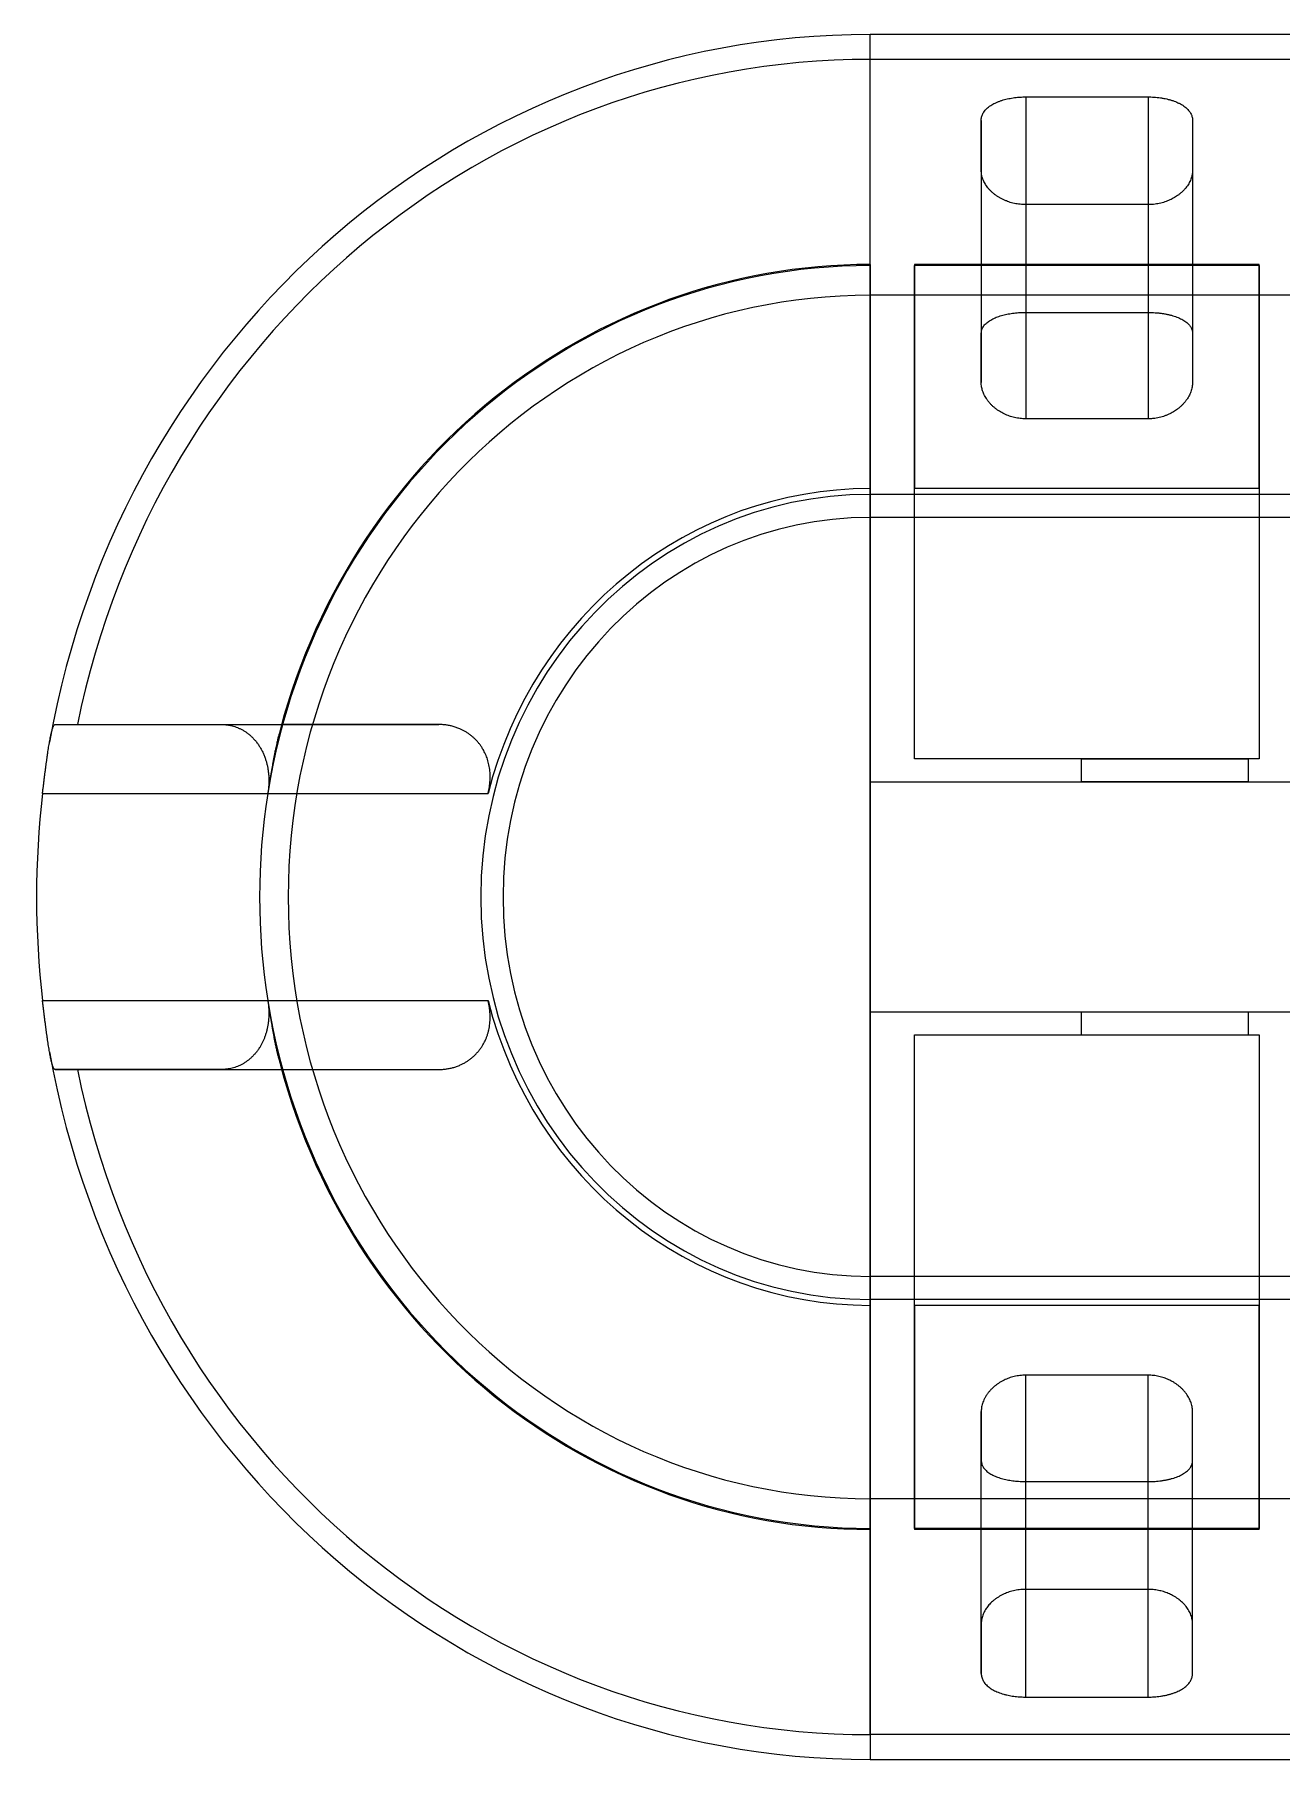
# Model space of a CAD drawing. Header units: millimetres. Extents: x 2680 to 2954, y 1171 to 1387.
# Drawn here: x 2680.3 to 2716.4, y 1336.5 to 1386.5 of the extents above; entities that cross this region are included whole.
import ezdxf

# ---------------------------------------------------------------- set-up
doc = ezdxf.new("R2010")
doc.units = ezdxf.units.MM

msp = doc.modelspace()

# ---------------------------------------------------------------- linework, layer by layer
at = {"color": 7, "linetype": 'Continuous', "lineweight": 15, "extrusion": (-0.253745, -3.38569e-15, 0.967271)}
for p, q in [((2820.574, 1386.537, 37.925), (2704.501, 1386.537, 7.476)), ((2704.501, 1373.203, 7.476), (2704.501, 1386.537, 7.476)), ((2704.501, 1337.257, 7.476), (2704.501, 1385.816, 7.476)), ((2820.574, 1385.816, 37.925), (2704.501, 1385.816, 7.476)), ((2709.015, 1384.727, 8.66), (2712.562, 1384.727, 9.59)), ((2709.015, 1384.727, 8.66), (2709.015, 1378.481, 8.66)), ((2712.562, 1384.727, 9.59), (2712.562, 1378.481, 9.59)), ((2707.726, 1382.6, 8.322), (2707.726, 1384.046, 8.322)), ((2707.726, 1384.046, 8.322), (2707.726, 1377.867, 8.322)), ((2713.852, 1384.046, 9.929), (2713.852, 1382.6, 9.929)), ((2713.852, 1384.046, 9.929), (2713.852, 1377.867, 9.929)), ((2707.726, 1382.6, 8.322), (2707.726, 1376.447, 8.322)), ((2713.852, 1382.6, 9.929), (2713.852, 1376.447, 9.929)), ((2712.562, 1381.606, 9.59), (2709.015, 1381.606, 8.66)), ((2709.015, 1381.606, 8.66), (2709.015, 1375.397, 8.66)), ((2712.562, 1381.606, 9.59), (2712.562, 1375.397, 9.59)), ((2704.501, 1379.837, 7.476), (2704.501, 1379.87, 7.476)), ((2704.501, 1379.87, 7.476), (2704.501, 1373.373, 7.476)), ((2704.501, 1379.837, 7.476), (2704.501, 1364.87, 7.476)), ((2705.791, 1379.87, 7.814), (2705.791, 1373.373, 7.814)), ((2715.786, 1379.87, 10.436), (2705.791, 1379.87, 7.814)), ((2705.791, 1379.87, 7.814), (2705.791, 1379.837, 7.814)), ((2715.786, 1379.837, 10.436), (2705.791, 1379.837, 7.814)), ((2705.791, 1365.537, 7.814), (2705.791, 1379.837, 7.814)), ((2715.786, 1373.373, 10.436), (2715.786, 1379.87, 10.436)), ((2715.786, 1379.837, 10.436), (2715.786, 1379.87, 10.436)), ((2715.786, 1379.837, 10.436), (2715.786, 1365.537, 10.436)), ((2704.501, 1373.203, 7.476), (2704.501, 1378.977, 7.476)), ((2820.574, 1378.977, 37.925), (2704.501, 1378.977, 7.476)), ((2709.015, 1378.481, 8.66), (2712.562, 1378.481, 9.59)), ((2707.726, 1376.447, 8.322), (2707.726, 1377.867, 8.322)), ((2713.852, 1377.867, 9.929), (2713.852, 1376.447, 9.929)), ((2712.562, 1375.397, 9.59), (2709.015, 1375.397, 8.66)), ((2704.501, 1373.373, 7.476), (2704.501, 1364.87, 7.476)), ((2820.574, 1373.203, 37.925), (2704.501, 1373.203, 7.476)), ((2715.786, 1373.373, 10.436), (2705.791, 1373.373, 7.814)), ((2705.791, 1365.537, 7.814), (2705.791, 1373.373, 7.814)), ((2715.786, 1373.373, 10.436), (2715.786, 1365.537, 10.436)), ((2704.501, 1372.537, 7.476), (2704.501, 1350.537, 7.476)), ((2820.574, 1372.537, 37.925), (2704.501, 1372.537, 7.476)), ((2680.874, 1366.537, 1.278), (2687.489, 1366.537, 3.013)), ((2681.52, 1366.537, 1.447), (2685.701, 1366.537, 2.544)), ((2685.701, 1366.537, 2.544), (2691.997, 1366.537, 4.196)), ((2691.997, 1366.537, 4.196), (2687.489, 1366.537, 3.013)), ((2715.786, 1365.537, 10.436), (2705.791, 1365.537, 7.814)), ((2710.627, 1365.537, 9.083), (2705.791, 1365.537, 7.814)), ((2710.627, 1365.537, 9.083), (2710.627, 1364.87, 9.083)), ((2710.627, 1365.537, 9.083), (2715.464, 1365.537, 10.352)), ((2715.464, 1365.537, 10.352), (2715.464, 1364.87, 10.352)), ((2715.786, 1365.537, 10.436), (2715.464, 1365.537, 10.352)), ((2680.511, 1364.537, 1.182), (2687.04, 1364.537, 2.895)), ((2687.043, 1364.537, 2.896), (2693.426, 1364.537, 4.57)), ((2704.501, 1364.87, 7.476), (2750.93, 1364.87, 19.656)), ((2704.501, 1364.87, 7.476), (2710.627, 1364.87, 9.083)), ((2715.464, 1364.87, 10.352), (2710.627, 1364.87, 9.083)), ((2715.464, 1364.87, 10.352), (2721.912, 1364.87, 12.043)), ((2680.511, 1358.537, 1.182), (2687.04, 1358.537, 2.895)), ((2687.043, 1358.537, 2.896), (2693.426, 1358.537, 4.57)), ((2750.93, 1358.203, 19.656), (2704.501, 1358.203, 7.476)), ((2704.501, 1358.203, 7.476), (2704.501, 1349.7, 7.476)), ((2710.627, 1358.203, 9.083), (2704.501, 1358.203, 7.476)), ((2704.501, 1358.203, 7.476), (2704.501, 1343.237, 7.476)), ((2715.464, 1358.203, 10.352), (2710.627, 1358.203, 9.083)), ((2710.627, 1358.203, 9.083), (2710.627, 1357.537, 9.083)), ((2721.912, 1358.203, 12.043), (2715.464, 1358.203, 10.352)), ((2715.464, 1358.203, 10.352), (2715.464, 1357.537, 10.352)), ((2705.791, 1357.537, 7.814), (2710.627, 1357.537, 9.083)), ((2705.791, 1357.537, 7.814), (2715.786, 1357.537, 10.436)), ((2705.791, 1349.7, 7.814), (2705.791, 1357.537, 7.814)), ((2705.791, 1343.237, 7.814), (2705.791, 1357.537, 7.814)), ((2710.627, 1357.537, 9.083), (2715.464, 1357.537, 10.352)), ((2715.464, 1357.537, 10.352), (2715.786, 1357.537, 10.436)), ((2715.786, 1357.537, 10.436), (2715.786, 1343.237, 10.436)), ((2715.786, 1357.537, 10.436), (2715.786, 1349.7, 10.436)), ((2680.874, 1356.537, 1.278), (2687.489, 1356.537, 3.013)), ((2685.701, 1356.537, 2.544), (2681.52, 1356.537, 1.447)), ((2685.701, 1356.537, 2.544), (2691.997, 1356.537, 4.196)), ((2687.489, 1356.537, 3.013), (2691.997, 1356.537, 4.196)), ((2820.574, 1350.537, 37.925), (2704.501, 1350.537, 7.476)), ((2820.574, 1349.87, 37.925), (2704.501, 1349.87, 7.476)), ((2704.501, 1349.87, 7.476), (2704.501, 1336.537, 7.476)), ((2704.501, 1349.87, 7.476), (2704.501, 1344.096, 7.476)), ((2704.501, 1343.203, 7.476), (2704.501, 1349.7, 7.476)), ((2705.791, 1349.7, 7.814), (2705.791, 1343.203, 7.814)), ((2715.786, 1349.7, 10.436), (2705.791, 1349.7, 7.814)), ((2715.786, 1343.203, 10.436), (2715.786, 1349.7, 10.436)), ((2712.562, 1347.676, 9.59), (2709.015, 1347.676, 8.66)), ((2709.015, 1341.467, 8.66), (2709.015, 1347.676, 8.66)), ((2712.562, 1341.467, 9.59), (2712.562, 1347.676, 9.59)), ((2707.726, 1346.626, 8.322), (2707.726, 1345.207, 8.322)), ((2707.726, 1340.473, 8.322), (2707.726, 1346.626, 8.322)), ((2713.852, 1345.207, 9.929), (2713.852, 1346.626, 9.929)), ((2713.852, 1340.473, 9.929), (2713.852, 1346.626, 9.929)), ((2707.726, 1339.027, 8.322), (2707.726, 1345.207, 8.322)), ((2713.852, 1339.027, 9.929), (2713.852, 1345.207, 9.929)), ((2709.015, 1344.592, 8.66), (2712.562, 1344.592, 9.59)), ((2709.015, 1338.347, 8.66), (2709.015, 1344.592, 8.66)), ((2712.562, 1338.347, 9.59), (2712.562, 1344.592, 9.59)), ((2820.574, 1344.096, 37.925), (2704.501, 1344.096, 7.476)), ((2704.501, 1343.237, 7.476), (2704.501, 1343.203, 7.476)), ((2705.791, 1343.237, 7.814), (2705.791, 1343.203, 7.814)), ((2715.786, 1343.237, 10.436), (2705.791, 1343.237, 7.814)), ((2715.786, 1343.203, 10.436), (2705.791, 1343.203, 7.814)), ((2715.786, 1343.203, 10.436), (2715.786, 1343.237, 10.436)), ((2712.562, 1341.467, 9.59), (2709.015, 1341.467, 8.66)), ((2707.726, 1340.473, 8.322), (2707.726, 1339.027, 8.322)), ((2713.852, 1339.027, 9.929), (2713.852, 1340.473, 9.929)), ((2709.015, 1338.347, 8.66), (2712.562, 1338.347, 9.59)), ((2820.574, 1337.257, 37.925), (2704.501, 1337.257, 7.476)), ((2704.501, 1336.537, 7.476), (2820.574, 1336.537, 37.925))]:
    msp.add_line(p, q, dxfattribs=at)
for radius, start, end in [(25, 180, 259.6529), (24.279, 180, 258.1156), (18.3, 180, 260.5646), (18.333, 180, 255.8212), (17.44, 180, 360), (11.667, 180, 360), (11.667, 180, 360), (11.837, 180, 255.3185), (11, 180, 360), (24.983, 263.1033, 276.8967), (18.297, 260.5631, 279.4369), (18.3, 279.4354, 360), (11.837, 284.6815, 360), (25, 280.3474, 360), (18.333, 284.1788, 360), (24.279, 281.8844, 360)]:
    msp.add_arc((-1361.537, 2617.883, -679.023), radius, start, end, dxfattribs=at)
at = {"color": 7, "linetype": 'Continuous', "lineweight": 15}
for points, knots in [([(2707.726, 1384.046, 8.322), (2707.726, 1384.062, 8.322), (2707.727, 1384.095, 8.322), (2707.736, 1384.143, 8.324), (2707.751, 1384.191, 8.328), (2707.772, 1384.239, 8.334), (2707.801, 1384.289, 8.341), (2707.839, 1384.339, 8.351), (2707.885, 1384.387, 8.363), (2707.938, 1384.434, 8.377), (2707.997, 1384.476, 8.393), (2708.06, 1384.515, 8.409), (2708.128, 1384.55, 8.427), (2708.201, 1384.583, 8.446), (2708.28, 1384.613, 8.467), (2708.36, 1384.639, 8.488), (2708.44, 1384.66, 8.509), (2708.521, 1384.679, 8.53), (2708.605, 1384.694, 8.552), (2708.691, 1384.707, 8.575), (2708.775, 1384.716, 8.597), (2708.857, 1384.722, 8.618), (2708.936, 1384.726, 8.639), (2708.989, 1384.726, 8.653), (2709.015, 1384.727, 8.66)], [0, 0, 0, 0, 0.0457008, 0.0914841, 0.1372632, 0.1829595, 0.2347211, 0.2866993, 0.3387322, 0.3906757, 0.4424074, 0.4897467, 0.5372988, 0.5849054, 0.6324246, 0.6797366, 0.7215369, 0.7635114, 0.8055373, 0.8474975, 0.8892822, 0.9261761, 0.963108, 1, 1, 1, 1]), ([(2712.562, 1384.727, 9.59), (2712.59, 1384.726, 9.598), (2712.647, 1384.726, 9.613), (2712.737, 1384.721, 9.636), (2712.829, 1384.714, 9.66), (2712.924, 1384.702, 9.685), (2713.017, 1384.686, 9.71), (2713.107, 1384.668, 9.733), (2713.193, 1384.646, 9.756), (2713.277, 1384.62, 9.778), (2713.355, 1384.592, 9.798), (2713.43, 1384.559, 9.818), (2713.501, 1384.524, 9.837), (2713.567, 1384.485, 9.854), (2713.627, 1384.443, 9.87), (2713.678, 1384.401, 9.883), (2713.72, 1384.359, 9.894), (2713.755, 1384.317, 9.903), (2713.785, 1384.274, 9.911), (2713.809, 1384.23, 9.918), (2713.828, 1384.185, 9.923), (2713.842, 1384.139, 9.926), (2713.85, 1384.093, 9.928), (2713.851, 1384.062, 9.928), (2713.852, 1384.046, 9.929)], [0, 0, 0, 0, 0.03967, 0.079339, 0.124961, 0.170738, 0.216524, 0.262155, 0.308745, 0.355481, 0.402229, 0.448833, 0.498675, 0.548665, 0.598669, 0.648529, 0.692404, 0.736401, 0.780445, 0.824456, 0.868345, 0.912217, 0.956126, 1, 1, 1, 1]), ([(2709.015, 1381.606, 8.66), (2708.988, 1381.606, 8.653), (2708.932, 1381.607, 8.638), (2708.85, 1381.614, 8.616), (2708.767, 1381.625, 8.595), (2708.686, 1381.64, 8.574), (2708.606, 1381.66, 8.553), (2708.528, 1381.683, 8.532), (2708.452, 1381.711, 8.512), (2708.376, 1381.744, 8.492), (2708.302, 1381.78, 8.473), (2708.233, 1381.82, 8.455), (2708.163, 1381.865, 8.436), (2708.095, 1381.916, 8.419), (2708.03, 1381.973, 8.401), (2707.971, 1382.032, 8.386), (2707.919, 1382.092, 8.372), (2707.873, 1382.153, 8.36), (2707.834, 1382.215, 8.35), (2707.801, 1382.278, 8.341), (2707.774, 1382.341, 8.334), (2707.752, 1382.405, 8.329), (2707.737, 1382.47, 8.325), (2707.727, 1382.535, 8.322), (2707.726, 1382.578, 8.322), (2707.726, 1382.6, 8.322)], [0, 0, 0, 0, 0.036433, 0.072931, 0.109367, 0.146857, 0.184457, 0.222073, 0.259581, 0.300585, 0.341696, 0.382826, 0.423854, 0.472584, 0.521437, 0.570308, 0.619064, 0.666305, 0.713665, 0.761073, 0.808449, 0.855703, 0.903789, 0.951914, 1, 1, 1, 1]), ([(2713.852, 1382.6, 9.929), (2713.851, 1382.578, 9.928), (2713.85, 1382.535, 9.928), (2713.84, 1382.47, 9.926), (2713.825, 1382.405, 9.922), (2713.803, 1382.34, 9.916), (2713.775, 1382.275, 9.909), (2713.741, 1382.212, 9.9), (2713.702, 1382.15, 9.889), (2713.657, 1382.09, 9.877), (2713.605, 1382.031, 9.864), (2713.548, 1381.974, 9.849), (2713.485, 1381.919, 9.833), (2713.421, 1381.871, 9.816), (2713.357, 1381.828, 9.799), (2713.294, 1381.791, 9.782), (2713.228, 1381.757, 9.765), (2713.159, 1381.725, 9.747), (2713.086, 1381.696, 9.728), (2713.009, 1381.671, 9.708), (2712.93, 1381.649, 9.687), (2712.848, 1381.632, 9.665), (2712.764, 1381.618, 9.643), (2712.688, 1381.61, 9.623), (2712.62, 1381.607, 9.606), (2712.581, 1381.606, 9.595), (2712.562, 1381.606, 9.59)], [0, 0, 0, 0, 0.047962, 0.096084, 0.144283, 0.19248, 0.240592, 0.288548, 0.335637, 0.382934, 0.430311, 0.477656, 0.524879, 0.571919, 0.609369, 0.646941, 0.684535, 0.722071, 0.759492, 0.797233, 0.835157, 0.873124, 0.911012, 0.948721, 0.97436, 1, 1, 1, 1]), ([(2707.726, 1377.867, 8.322), (2707.726, 1377.882, 8.322), (2707.727, 1377.913, 8.322), (2707.737, 1377.959, 8.325), (2707.752, 1378.004, 8.329), (2707.774, 1378.049, 8.334), (2707.804, 1378.094, 8.342), (2707.842, 1378.139, 8.352), (2707.887, 1378.182, 8.364), (2707.939, 1378.222, 8.378), (2707.997, 1378.26, 8.393), (2708.059, 1378.294, 8.409), (2708.125, 1378.325, 8.426), (2708.196, 1378.353, 8.445), (2708.272, 1378.379, 8.465), (2708.351, 1378.402, 8.486), (2708.43, 1378.421, 8.506), (2708.51, 1378.437, 8.527), (2708.592, 1378.451, 8.549), (2708.677, 1378.462, 8.571), (2708.762, 1378.471, 8.593), (2708.847, 1378.477, 8.616), (2708.931, 1378.48, 8.638), (2708.987, 1378.481, 8.652), (2709.015, 1378.481, 8.66)], [0, 0, 0, 0, 0.046677, 0.093445, 0.140209, 0.18688, 0.237351, 0.288032, 0.33877, 0.38942, 0.439866, 0.486123, 0.532578, 0.579088, 0.625517, 0.671754, 0.713502, 0.755415, 0.797379, 0.839284, 0.881019, 0.920663, 0.960358, 1, 1, 1, 1]), ([(2712.562, 1378.481, 9.59), (2712.589, 1378.481, 9.597), (2712.642, 1378.48, 9.611), (2712.729, 1378.477, 9.634), (2712.822, 1378.47, 9.658), (2712.919, 1378.46, 9.684), (2713.014, 1378.446, 9.709), (2713.106, 1378.43, 9.733), (2713.195, 1378.41, 9.756), (2713.28, 1378.387, 9.779), (2713.36, 1378.361, 9.8), (2713.436, 1378.332, 9.82), (2713.508, 1378.299, 9.838), (2713.574, 1378.263, 9.856), (2713.634, 1378.225, 9.871), (2713.684, 1378.187, 9.885), (2713.726, 1378.148, 9.896), (2713.76, 1378.11, 9.905), (2713.789, 1378.071, 9.912), (2713.812, 1378.031, 9.918), (2713.83, 1377.99, 9.923), (2713.843, 1377.949, 9.926), (2713.85, 1377.908, 9.928), (2713.851, 1377.88, 9.928), (2713.852, 1377.867, 9.929)], [0, 0, 0, 0, 0.037726, 0.075451, 0.122579, 0.169871, 0.217169, 0.264303, 0.312107, 0.360066, 0.408035, 0.455852, 0.506146, 0.556594, 0.607055, 0.657366, 0.700834, 0.744426, 0.788066, 0.831672, 0.875153, 0.916757, 0.958394, 1, 1, 1, 1]), ([(2709.015, 1375.397, 8.66), (2708.988, 1375.397, 8.653), (2708.934, 1375.398, 8.639), (2708.853, 1375.405, 8.617), (2708.772, 1375.417, 8.596), (2708.693, 1375.433, 8.575), (2708.616, 1375.453, 8.555), (2708.539, 1375.477, 8.535), (2708.464, 1375.506, 8.515), (2708.39, 1375.539, 8.496), (2708.321, 1375.575, 8.478), (2708.25, 1375.617, 8.459), (2708.181, 1375.664, 8.441), (2708.113, 1375.717, 8.423), (2708.05, 1375.772, 8.407), (2707.993, 1375.83, 8.392), (2707.941, 1375.889, 8.378), (2707.895, 1375.95, 8.366), (2707.854, 1376.013, 8.355), (2707.819, 1376.077, 8.346), (2707.789, 1376.141, 8.338), (2707.765, 1376.205, 8.332), (2707.747, 1376.267, 8.327), (2707.735, 1376.327, 8.324), (2707.727, 1376.388, 8.322), (2707.726, 1376.428, 8.322), (2707.726, 1376.447, 8.322)], [0, 0, 0, 0, 0.035227, 0.070455, 0.106287, 0.142229, 0.178188, 0.214038, 0.252355, 0.290771, 0.329205, 0.367547, 0.413061, 0.458723, 0.504459, 0.55017, 0.595728, 0.642008, 0.688399, 0.734833, 0.781239, 0.827533, 0.870622, 0.913767, 0.956911, 1, 1, 1, 1]), ([(2713.852, 1376.447, 9.929), (2713.851, 1376.426, 9.928), (2713.85, 1376.382, 9.928), (2713.84, 1376.315, 9.926), (2713.825, 1376.248, 9.922), (2713.804, 1376.182, 9.916), (2713.777, 1376.115, 9.909), (2713.744, 1376.049, 9.9), (2713.705, 1375.984, 9.89), (2713.66, 1375.92, 9.878), (2713.608, 1375.857, 9.865), (2713.551, 1375.795, 9.85), (2713.488, 1375.736, 9.833), (2713.423, 1375.684, 9.816), (2713.36, 1375.639, 9.8), (2713.298, 1375.599, 9.783), (2713.232, 1375.562, 9.766), (2713.163, 1375.528, 9.748), (2713.09, 1375.497, 9.729), (2713.012, 1375.468, 9.708), (2712.93, 1375.444, 9.687), (2712.845, 1375.424, 9.665), (2712.766, 1375.411, 9.644), (2712.693, 1375.403, 9.625), (2712.628, 1375.398, 9.608), (2712.584, 1375.397, 9.596), (2712.562, 1375.397, 9.59)], [0, 0, 0, 0, 0.047388, 0.094926, 0.142537, 0.190147, 0.237681, 0.285068, 0.332858, 0.380856, 0.428933, 0.476976, 0.524898, 0.572637, 0.609793, 0.647069, 0.684364, 0.7216, 0.758724, 0.797543, 0.836493, 0.875423, 0.914215, 0.9428, 0.971416, 1, 1, 1, 1]), ([(2680.511, 1364.537, 1.182), (2680.515, 1364.574, 1.183), (2680.524, 1364.65, 1.186), (2680.537, 1364.763, 1.189), (2680.551, 1364.875, 1.193), (2680.565, 1364.986, 1.196), (2680.578, 1365.096, 1.2), (2680.592, 1365.204, 1.204), (2680.606, 1365.309, 1.207), (2680.62, 1365.413, 1.211), (2680.634, 1365.513, 1.215), (2680.647, 1365.611, 1.218), (2680.661, 1365.705, 1.222), (2680.675, 1365.795, 1.225), (2680.688, 1365.881, 1.229), (2680.702, 1365.962, 1.232), (2680.715, 1366.04, 1.236), (2680.728, 1366.112, 1.239), (2680.741, 1366.18, 1.243), (2680.755, 1366.242, 1.246), (2680.768, 1366.298, 1.25), (2680.78, 1366.349, 1.253), (2680.793, 1366.394, 1.256), (2680.806, 1366.433, 1.26), (2680.818, 1366.467, 1.263), (2680.83, 1366.493, 1.266), (2680.842, 1366.513, 1.269), (2680.853, 1366.526, 1.272), (2680.864, 1366.535, 1.275), (2680.871, 1366.536, 1.277), (2680.874, 1366.537, 1.278)], [0, 0, 0, 0, 0.035997, 0.072108, 0.108276, 0.144445, 0.180556, 0.216553, 0.25255, 0.28866, 0.324827, 0.360995, 0.397105, 0.433101, 0.469106, 0.505224, 0.5414, 0.577577, 0.613695, 0.649699, 0.68567, 0.721755, 0.757898, 0.794041, 0.830126, 0.866097, 0.899549, 0.933048, 0.966547, 1, 1, 1, 1]), ([(2680.874, 1366.537, 1.278), (2680.883, 1366.537, 1.28), (2680.899, 1366.537, 1.284), (2680.93, 1366.537, 1.292), (2680.962, 1366.537, 1.301), (2680.994, 1366.537, 1.309), (2681.025, 1366.537, 1.317), (2681.059, 1366.537, 1.326), (2681.099, 1366.537, 1.337), (2681.147, 1366.537, 1.349), (2681.204, 1366.537, 1.364), (2681.264, 1366.537, 1.38), (2681.324, 1366.537, 1.396), (2681.386, 1366.537, 1.412), (2681.451, 1366.537, 1.429), (2681.497, 1366.537, 1.441), (2681.52, 1366.537, 1.447)], [0, 0, 0, 0, 0.079036, 0.158079, 0.237115, 0.29651, 0.355904, 0.415068, 0.474232, 0.554262, 0.634298, 0.714327, 0.785706, 0.857083, 0.928541, 1, 1, 1, 1]), ([(2685.701, 1366.537, 2.544), (2685.735, 1366.536, 2.553), (2685.804, 1366.534, 2.571), (2685.906, 1366.521, 2.598), (2685.999, 1366.502, 2.622), (2686.083, 1366.477, 2.644), (2686.159, 1366.45, 2.664), (2686.234, 1366.417, 2.684), (2686.309, 1366.379, 2.703), (2686.383, 1366.334, 2.723), (2686.457, 1366.282, 2.742), (2686.529, 1366.224, 2.761), (2686.598, 1366.159, 2.779), (2686.665, 1366.088, 2.797), (2686.726, 1366.013, 2.813), (2686.783, 1365.933, 2.828), (2686.835, 1365.849, 2.841), (2686.883, 1365.76, 2.854), (2686.927, 1365.665, 2.865), (2686.963, 1365.57, 2.875), (2686.994, 1365.476, 2.883), (2687.018, 1365.383, 2.889), (2687.039, 1365.288, 2.895), (2687.054, 1365.19, 2.899), (2687.066, 1365.088, 2.902), (2687.072, 1364.981, 2.904), (2687.073, 1364.871, 2.904), (2687.069, 1364.759, 2.903), (2687.059, 1364.648, 2.9), (2687.048, 1364.574, 2.897), (2687.043, 1364.537, 2.896)], [0, 0, 0, 0, 0.04714, 0.09431, 0.141447, 0.17771, 0.214004, 0.250295, 0.286553, 0.324588, 0.362739, 0.400931, 0.439103, 0.477206, 0.515209, 0.550578, 0.586063, 0.621567, 0.657014, 0.692351, 0.722167, 0.752084, 0.782027, 0.811926, 0.841726, 0.87329, 0.904986, 0.93673, 0.968432, 1, 1, 1, 1]), ([(2687.489, 1366.537, 3.013), (2687.486, 1366.536, 3.012), (2687.481, 1366.535, 3.011), (2687.471, 1366.525, 3.008), (2687.46, 1366.51, 3.005), (2687.449, 1366.488, 3.002), (2687.436, 1366.46, 2.999), (2687.422, 1366.426, 2.995), (2687.408, 1366.386, 2.992), (2687.394, 1366.341, 2.988), (2687.378, 1366.29, 2.984), (2687.362, 1366.234, 2.98), (2687.345, 1366.171, 2.975), (2687.327, 1366.103, 2.97), (2687.315, 1366.053, 2.967), (2687.308, 1366.027, 2.965)], [0, 0, 0, 0, 0.075549, 0.151157, 0.226707, 0.304476, 0.382308, 0.460077, 0.535616, 0.611212, 0.686751, 0.764432, 0.842176, 0.919858, 1, 1, 1, 1]), ([(2693.426, 1364.537, 4.57), (2693.433, 1364.567, 4.572), (2693.448, 1364.629, 4.576), (2693.465, 1364.723, 4.581), (2693.478, 1364.817, 4.584), (2693.486, 1364.911, 4.586), (2693.489, 1365.005, 4.587), (2693.487, 1365.097, 4.586), (2693.481, 1365.188, 4.585), (2693.47, 1365.277, 4.582), (2693.455, 1365.364, 4.578), (2693.435, 1365.448, 4.573), (2693.411, 1365.528, 4.566), (2693.384, 1365.604, 4.559), (2693.353, 1365.678, 4.551), (2693.32, 1365.748, 4.542), (2693.279, 1365.822, 4.532), (2693.232, 1365.897, 4.52), (2693.177, 1365.973, 4.505), (2693.119, 1366.043, 4.49), (2693.058, 1366.108, 4.474), (2692.994, 1366.168, 4.457), (2692.927, 1366.224, 4.439), (2692.856, 1366.276, 4.421), (2692.783, 1366.323, 4.402), (2692.709, 1366.365, 4.382), (2692.623, 1366.407, 4.36), (2692.526, 1366.446, 4.334), (2692.417, 1366.481, 4.306), (2692.31, 1366.507, 4.278), (2692.205, 1366.524, 4.25), (2692.101, 1366.535, 4.223), (2692.032, 1366.536, 4.205), (2691.997, 1366.537, 4.196)], [0, 0, 0, 0, 0.026227, 0.052546, 0.07889, 0.105195, 0.131411, 0.157662, 0.184004, 0.210384, 0.236738, 0.262999, 0.288745, 0.314553, 0.340392, 0.366218, 0.391981, 0.424932, 0.45797, 0.491075, 0.524203, 0.557298, 0.590286, 0.62467, 0.659085, 0.693505, 0.727894, 0.775028, 0.822194, 0.869333, 0.912881, 0.95645, 1, 1, 1, 1]), ([(2687.308, 1366.027, 2.965), (2687.302, 1366.002, 2.964), (2687.29, 1365.951, 2.961), (2687.272, 1365.869, 2.956), (2687.254, 1365.782, 2.951), (2687.236, 1365.691, 2.946), (2687.218, 1365.594, 2.942), (2687.2, 1365.495, 2.937), (2687.182, 1365.394, 2.932), (2687.164, 1365.291, 2.928), (2687.146, 1365.185, 2.923), (2687.128, 1365.076, 2.918), (2687.109, 1364.963, 2.913), (2687.092, 1364.862, 2.909), (2687.078, 1364.772, 2.905), (2687.065, 1364.694, 2.902), (2687.052, 1364.615, 2.898), (2687.044, 1364.563, 2.896), (2687.04, 1364.537, 2.895)], [0, 0, 0, 0, 0.066779, 0.13361, 0.200389, 0.269107, 0.337883, 0.406602, 0.473381, 0.540212, 0.606992, 0.675712, 0.744489, 0.813209, 0.859767, 0.906324, 0.953162, 1, 1, 1, 1]), ([(2680.874, 1356.537, 1.278), (2680.87, 1356.537, 1.277), (2680.863, 1356.539, 1.275), (2680.851, 1356.549, 1.272), (2680.839, 1356.565, 1.268), (2680.827, 1356.587, 1.265), (2680.815, 1356.615, 1.262), (2680.802, 1356.65, 1.259), (2680.79, 1356.69, 1.255), (2680.777, 1356.737, 1.252), (2680.764, 1356.789, 1.249), (2680.751, 1356.847, 1.245), (2680.738, 1356.91, 1.242), (2680.725, 1356.979, 1.238), (2680.712, 1357.052, 1.235), (2680.698, 1357.13, 1.231), (2680.685, 1357.213, 1.228), (2680.671, 1357.3, 1.224), (2680.658, 1357.391, 1.221), (2680.644, 1357.486, 1.217), (2680.63, 1357.584, 1.214), (2680.617, 1357.685, 1.21), (2680.603, 1357.789, 1.206), (2680.589, 1357.895, 1.203), (2680.575, 1358.004, 1.199), (2680.562, 1358.111, 1.196), (2680.549, 1358.218, 1.192), (2680.536, 1358.324, 1.189), (2680.523, 1358.43, 1.185), (2680.515, 1358.501, 1.183), (2680.511, 1358.537, 1.182)], [0, 0, 0, 0, 0.035874, 0.071862, 0.107907, 0.143953, 0.179941, 0.215816, 0.251687, 0.287671, 0.323712, 0.359753, 0.395738, 0.431609, 0.467544, 0.503592, 0.539697, 0.575802, 0.611851, 0.647786, 0.683769, 0.719866, 0.756021, 0.792176, 0.828273, 0.864256, 0.898169, 0.932128, 0.966088, 1, 1, 1, 1]), ([(2687.043, 1358.537, 2.896), (2687.048, 1358.503, 2.897), (2687.058, 1358.434, 2.9), (2687.067, 1358.331, 2.902), (2687.072, 1358.228, 2.904), (2687.073, 1358.126, 2.904), (2687.069, 1358.025, 2.903), (2687.06, 1357.926, 2.9), (2687.046, 1357.829, 2.897), (2687.028, 1357.734, 2.892), (2687.006, 1357.642, 2.886), (2686.98, 1357.553, 2.879), (2686.95, 1357.468, 2.872), (2686.916, 1357.385, 2.863), (2686.879, 1357.306, 2.853), (2686.839, 1357.231, 2.842), (2686.793, 1357.155, 2.83), (2686.74, 1357.078, 2.816), (2686.679, 1357.002, 2.8), (2686.616, 1356.932, 2.784), (2686.55, 1356.868, 2.766), (2686.481, 1356.81, 2.748), (2686.411, 1356.758, 2.73), (2686.341, 1356.713, 2.712), (2686.271, 1356.674, 2.693), (2686.199, 1356.64, 2.674), (2686.125, 1356.61, 2.655), (2686.049, 1356.585, 2.635), (2685.972, 1356.566, 2.615), (2685.895, 1356.551, 2.595), (2685.823, 1356.542, 2.576), (2685.759, 1356.537, 2.559), (2685.72, 1356.537, 2.549), (2685.701, 1356.537, 2.544)], [0, 0, 0, 0, 0.029179, 0.058462, 0.087779, 0.117058, 0.146232, 0.175379, 0.204621, 0.233903, 0.263161, 0.292322, 0.321934, 0.351616, 0.381333, 0.411035, 0.440664, 0.477361, 0.514158, 0.551027, 0.587918, 0.624767, 0.661497, 0.696652, 0.731839, 0.76703, 0.802189, 0.838352, 0.874545, 0.910739, 0.946905, 0.973452, 1, 1, 1, 1]), ([(2687.04, 1358.537, 2.895), (2687.046, 1358.499, 2.897), (2687.058, 1358.424, 2.9), (2687.076, 1358.312, 2.905), (2687.094, 1358.2, 2.909), (2687.113, 1358.088, 2.914), (2687.131, 1357.976, 2.919), (2687.149, 1357.867, 2.924), (2687.167, 1357.761, 2.929), (2687.185, 1357.658, 2.933), (2687.203, 1357.558, 2.938), (2687.221, 1357.46, 2.943), (2687.239, 1357.364, 2.947), (2687.256, 1357.282, 2.952), (2687.27, 1357.213, 2.955), (2687.283, 1357.155, 2.959), (2687.295, 1357.099, 2.962), (2687.304, 1357.064, 2.964), (2687.308, 1357.046, 2.965)], [0, 0, 0, 0, 0.06678, 0.133613, 0.200393, 0.269114, 0.33789, 0.406609, 0.473391, 0.540223, 0.607005, 0.675728, 0.744508, 0.813231, 0.859783, 0.906335, 0.953167, 1, 1, 1, 1]), ([(2691.997, 1356.537, 4.196), (2692.034, 1356.537, 4.205), (2692.108, 1356.539, 4.225), (2692.219, 1356.551, 4.254), (2692.328, 1356.57, 4.282), (2692.436, 1356.598, 4.311), (2692.543, 1356.633, 4.339), (2692.641, 1356.675, 4.364), (2692.731, 1356.72, 4.388), (2692.813, 1356.769, 4.41), (2692.893, 1356.823, 4.43), (2692.97, 1356.884, 4.451), (2693.044, 1356.951, 4.47), (2693.112, 1357.022, 4.488), (2693.174, 1357.096, 4.504), (2693.23, 1357.173, 4.519), (2693.281, 1357.255, 4.532), (2693.329, 1357.342, 4.545), (2693.368, 1357.429, 4.555), (2693.401, 1357.515, 4.564), (2693.427, 1357.597, 4.571), (2693.449, 1357.683, 4.576), (2693.466, 1357.772, 4.581), (2693.479, 1357.863, 4.584), (2693.487, 1357.957, 4.586), (2693.489, 1358.052, 4.587), (2693.486, 1358.149, 4.586), (2693.479, 1358.246, 4.584), (2693.466, 1358.344, 4.581), (2693.449, 1358.441, 4.576), (2693.433, 1358.505, 4.572), (2693.426, 1358.537, 4.57)], [0, 0, 0, 0, 0.046404, 0.092925, 0.139492, 0.186045, 0.232534, 0.278919, 0.316777, 0.354745, 0.392749, 0.43073, 0.468643, 0.506466, 0.539887, 0.573414, 0.606954, 0.640437, 0.673822, 0.700895, 0.728059, 0.755242, 0.782384, 0.809438, 0.836608, 0.863884, 0.891198, 0.918478, 0.945651, 0.972825, 1, 1, 1, 1]), ([(2687.308, 1357.046, 2.965), (2687.314, 1357.022, 2.967), (2687.326, 1356.973, 2.97), (2687.344, 1356.907, 2.975), (2687.361, 1356.844, 2.979), (2687.377, 1356.786, 2.984), (2687.393, 1356.734, 2.988), (2687.408, 1356.687, 2.992), (2687.423, 1356.647, 2.995), (2687.436, 1356.614, 2.999), (2687.449, 1356.585, 3.002), (2687.46, 1356.563, 3.005), (2687.471, 1356.547, 3.008), (2687.481, 1356.538, 3.011), (2687.486, 1356.537, 3.012), (2687.489, 1356.537, 3.013)], [0, 0, 0, 0, 0.076355, 0.152766, 0.229121, 0.307669, 0.38628, 0.464827, 0.541192, 0.617617, 0.693981, 0.772618, 0.851321, 0.929957, 1, 1, 1, 1]), ([(2681.52, 1356.537, 1.447), (2681.492, 1356.537, 1.44), (2681.435, 1356.537, 1.425), (2681.357, 1356.537, 1.404), (2681.283, 1356.537, 1.385), (2681.214, 1356.537, 1.367), (2681.151, 1356.537, 1.35), (2681.095, 1356.537, 1.336), (2681.046, 1356.537, 1.323), (2681.003, 1356.537, 1.311), (2680.964, 1356.537, 1.301), (2680.93, 1356.537, 1.292), (2680.899, 1356.537, 1.284), (2680.882, 1356.537, 1.28), (2680.874, 1356.537, 1.278)], [0, 0, 0, 0, 0.087976, 0.175962, 0.263938, 0.352253, 0.440578, 0.528894, 0.607289, 0.685691, 0.764086, 0.842722, 0.921364, 1, 1, 1, 1]), ([(2709.015, 1347.676, 8.66), (2708.987, 1347.676, 8.652), (2708.931, 1347.675, 8.638), (2708.846, 1347.667, 8.616), (2708.763, 1347.655, 8.594), (2708.682, 1347.638, 8.573), (2708.604, 1347.617, 8.552), (2708.528, 1347.592, 8.532), (2708.456, 1347.564, 8.513), (2708.383, 1347.531, 8.494), (2708.311, 1347.493, 8.475), (2708.241, 1347.45, 8.457), (2708.175, 1347.405, 8.439), (2708.113, 1347.357, 8.423), (2708.052, 1347.303, 8.407), (2707.991, 1347.242, 8.391), (2707.933, 1347.174, 8.376), (2707.882, 1347.104, 8.362), (2707.838, 1347.032, 8.351), (2707.802, 1346.962, 8.342), (2707.774, 1346.893, 8.334), (2707.752, 1346.826, 8.329), (2707.737, 1346.759, 8.325), (2707.727, 1346.692, 8.322), (2707.726, 1346.648, 8.322), (2707.726, 1346.626, 8.322)], [0, 0, 0, 0, 0.036709, 0.073554, 0.110411, 0.147134, 0.183561, 0.220088, 0.256633, 0.29308, 0.334293, 0.375637, 0.417049, 0.458441, 0.499692, 0.551794, 0.604066, 0.656416, 0.708728, 0.760863, 0.808615, 0.856481, 0.904384, 0.952248, 1, 1, 1, 1]), ([(2713.852, 1346.626, 9.929), (2713.851, 1346.649, 9.928), (2713.85, 1346.696, 9.928), (2713.839, 1346.767, 9.925), (2713.822, 1346.836, 9.921), (2713.799, 1346.904, 9.915), (2713.771, 1346.97, 9.908), (2713.737, 1347.036, 9.899), (2713.698, 1347.1, 9.888), (2713.652, 1347.164, 9.876), (2713.602, 1347.224, 9.863), (2713.548, 1347.281, 9.849), (2713.49, 1347.335, 9.834), (2713.427, 1347.386, 9.817), (2713.36, 1347.435, 9.8), (2713.292, 1347.478, 9.782), (2713.226, 1347.514, 9.764), (2713.162, 1347.546, 9.748), (2713.095, 1347.574, 9.73), (2713.026, 1347.6, 9.712), (2712.954, 1347.623, 9.693), (2712.879, 1347.641, 9.674), (2712.802, 1347.657, 9.653), (2712.724, 1347.668, 9.633), (2712.645, 1347.674, 9.612), (2712.59, 1347.676, 9.598), (2712.563, 1347.676, 9.591), (2712.562, 1347.676, 9.59)], [0, 0, 0, 0, 0.05059, 0.101226, 0.151817, 0.199003, 0.24635, 0.293769, 0.341173, 0.388488, 0.435651, 0.479173, 0.522835, 0.566522, 0.610138, 0.65362, 0.687927, 0.722346, 0.756787, 0.791173, 0.825451, 0.860006, 0.894727, 0.929489, 0.964183, 0.998718, 1, 1, 1, 1]), ([(2707.726, 1345.207, 8.322), (2707.726, 1345.19, 8.322), (2707.728, 1345.158, 8.322), (2707.738, 1345.11, 8.325), (2707.755, 1345.063, 8.329), (2707.779, 1345.017, 8.335), (2707.809, 1344.972, 8.344), (2707.847, 1344.929, 8.353), (2707.891, 1344.888, 8.365), (2707.943, 1344.849, 8.379), (2708.001, 1344.811, 8.394), (2708.063, 1344.777, 8.41), (2708.13, 1344.747, 8.428), (2708.2, 1344.719, 8.446), (2708.274, 1344.694, 8.466), (2708.353, 1344.671, 8.486), (2708.434, 1344.652, 8.507), (2708.515, 1344.635, 8.529), (2708.596, 1344.622, 8.55), (2708.679, 1344.611, 8.572), (2708.764, 1344.602, 8.594), (2708.849, 1344.597, 8.616), (2708.933, 1344.593, 8.638), (2708.988, 1344.592, 8.653), (2709.015, 1344.592, 8.66)], [0, 0, 0, 0, 0.048858, 0.097879, 0.146948, 0.195953, 0.244797, 0.293817, 0.343038, 0.392312, 0.441505, 0.490501, 0.53571, 0.581106, 0.626559, 0.671936, 0.717124, 0.758099, 0.799234, 0.840416, 0.881542, 0.922509, 0.961254, 1, 1, 1, 1]), ([(2712.562, 1344.592, 9.59), (2712.589, 1344.592, 9.597), (2712.644, 1344.593, 9.612), (2712.725, 1344.596, 9.633), (2712.812, 1344.602, 9.656), (2712.903, 1344.611, 9.68), (2712.999, 1344.624, 9.705), (2713.091, 1344.641, 9.729), (2713.18, 1344.66, 9.753), (2713.266, 1344.683, 9.775), (2713.348, 1344.708, 9.796), (2713.424, 1344.737, 9.816), (2713.496, 1344.768, 9.835), (2713.563, 1344.803, 9.853), (2713.625, 1344.842, 9.869), (2713.679, 1344.882, 9.883), (2713.724, 1344.923, 9.895), (2713.761, 1344.964, 9.905), (2713.79, 1345.004, 9.912), (2713.814, 1345.045, 9.919), (2713.832, 1345.087, 9.923), (2713.844, 1345.128, 9.927), (2713.85, 1345.168, 9.928), (2713.851, 1345.194, 9.929), (2713.852, 1345.207, 9.929)], [0, 0, 0, 0, 0.038331, 0.076707, 0.115038, 0.162147, 0.209418, 0.256694, 0.303812, 0.351992, 0.400327, 0.448671, 0.496865, 0.547888, 0.599068, 0.65026, 0.7013, 0.745569, 0.789962, 0.834406, 0.878814, 0.923094, 0.961547, 1, 1, 1, 1]), ([(2709.015, 1341.467, 8.66), (2709.01, 1341.467, 8.659), (2708.976, 1341.467, 8.65), (2708.912, 1341.465, 8.633), (2708.826, 1341.456, 8.61), (2708.74, 1341.444, 8.588), (2708.657, 1341.426, 8.566), (2708.577, 1341.405, 8.545), (2708.499, 1341.38, 8.524), (2708.424, 1341.351, 8.505), (2708.35, 1341.317, 8.485), (2708.277, 1341.279, 8.466), (2708.205, 1341.236, 8.447), (2708.138, 1341.19, 8.43), (2708.077, 1341.142, 8.414), (2708.022, 1341.093, 8.399), (2707.972, 1341.042, 8.386), (2707.926, 1340.99, 8.374), (2707.885, 1340.937, 8.364), (2707.847, 1340.879, 8.353), (2707.812, 1340.817, 8.344), (2707.781, 1340.75, 8.336), (2707.757, 1340.682, 8.33), (2707.739, 1340.614, 8.325), (2707.728, 1340.544, 8.322), (2707.726, 1340.498, 8.322), (2707.726, 1340.473, 8.322)], [0, 0, 0, 0, 0.006838, 0.045146, 0.083592, 0.122049, 0.16037, 0.19849, 0.23672, 0.274966, 0.313107, 0.356341, 0.399685, 0.443046, 0.486305, 0.527964, 0.56972, 0.611518, 0.653294, 0.694971, 0.745057, 0.795279, 0.845552, 0.895783, 0.945877, 1, 1, 1, 1]), ([(2713.852, 1340.473, 9.929), (2713.851, 1340.497, 9.928), (2713.849, 1340.546, 9.928), (2713.837, 1340.619, 9.925), (2713.819, 1340.688, 9.92), (2713.794, 1340.755, 9.914), (2713.765, 1340.818, 9.906), (2713.73, 1340.88, 9.897), (2713.689, 1340.941, 9.886), (2713.642, 1341.001, 9.874), (2713.591, 1341.057, 9.86), (2713.536, 1341.11, 9.846), (2713.478, 1341.159, 9.831), (2713.416, 1341.207, 9.814), (2713.348, 1341.251, 9.797), (2713.28, 1341.29, 9.779), (2713.213, 1341.324, 9.761), (2713.148, 1341.353, 9.744), (2713.08, 1341.379, 9.726), (2713.01, 1341.402, 9.708), (2712.938, 1341.422, 9.689), (2712.865, 1341.438, 9.67), (2712.79, 1341.451, 9.65), (2712.715, 1341.46, 9.63), (2712.639, 1341.466, 9.61), (2712.587, 1341.467, 9.597), (2712.562, 1341.467, 9.59)], [0, 0, 0, 0, 0.053735, 0.107525, 0.16126, 0.208256, 0.255424, 0.302665, 0.349889, 0.397019, 0.44399, 0.486688, 0.529526, 0.572389, 0.615186, 0.657848, 0.692563, 0.727395, 0.762249, 0.79705, 0.831738, 0.865306, 0.899011, 0.932756, 0.966446, 1, 1, 1, 1]), ([(2707.726, 1339.027, 8.322), (2707.726, 1339.01, 8.322), (2707.728, 1338.974, 8.322), (2707.739, 1338.921, 8.325), (2707.756, 1338.869, 8.33), (2707.781, 1338.818, 8.336), (2707.813, 1338.768, 8.344), (2707.852, 1338.72, 8.355), (2707.898, 1338.674, 8.367), (2707.952, 1338.629, 8.381), (2708.012, 1338.587, 8.397), (2708.077, 1338.549, 8.414), (2708.146, 1338.514, 8.432), (2708.218, 1338.483, 8.451), (2708.296, 1338.455, 8.471), (2708.377, 1338.43, 8.493), (2708.46, 1338.408, 8.514), (2708.542, 1338.39, 8.536), (2708.624, 1338.376, 8.557), (2708.708, 1338.364, 8.579), (2708.794, 1338.356, 8.602), (2708.874, 1338.35, 8.623), (2708.948, 1338.347, 8.642), (2708.993, 1338.347, 8.654), (2709.015, 1338.347, 8.66)], [0, 0, 0, 0, 0.050139, 0.100447, 0.150803, 0.201094, 0.251219, 0.301542, 0.352078, 0.402667, 0.453167, 0.50346, 0.549363, 0.595469, 0.641632, 0.687707, 0.733584, 0.774216, 0.81501, 0.855857, 0.896641, 0.937259, 0.968629, 1, 1, 1, 1]), ([(2712.562, 1338.347, 9.59), (2712.592, 1338.347, 9.598), (2712.651, 1338.347, 9.614), (2712.74, 1338.352, 9.637), (2712.831, 1338.36, 9.661), (2712.923, 1338.371, 9.685), (2713.015, 1338.387, 9.709), (2713.105, 1338.405, 9.733), (2713.192, 1338.427, 9.755), (2713.275, 1338.453, 9.777), (2713.355, 1338.481, 9.798), (2713.429, 1338.513, 9.818), (2713.5, 1338.549, 9.836), (2713.566, 1338.587, 9.854), (2713.627, 1338.63, 9.87), (2713.681, 1338.675, 9.884), (2713.725, 1338.72, 9.896), (2713.762, 1338.765, 9.905), (2713.791, 1338.809, 9.913), (2713.815, 1338.855, 9.919), (2713.833, 1338.901, 9.924), (2713.844, 1338.946, 9.927), (2713.851, 1338.988, 9.928), (2713.851, 1339.014, 9.929), (2713.852, 1339.027, 9.929)], [0, 0, 0, 0, 0.04145, 0.082962, 0.124413, 0.170037, 0.215813, 0.261597, 0.307231, 0.354424, 0.401764, 0.449115, 0.496326, 0.54726, 0.598347, 0.649447, 0.700401, 0.745401, 0.790527, 0.835703, 0.880842, 0.925855, 0.962927, 1, 1, 1, 1])]:
    msp.add_open_spline(points, degree=3, knots=knots, dxfattribs=at)

doc.saveas('drawing.dxf')
